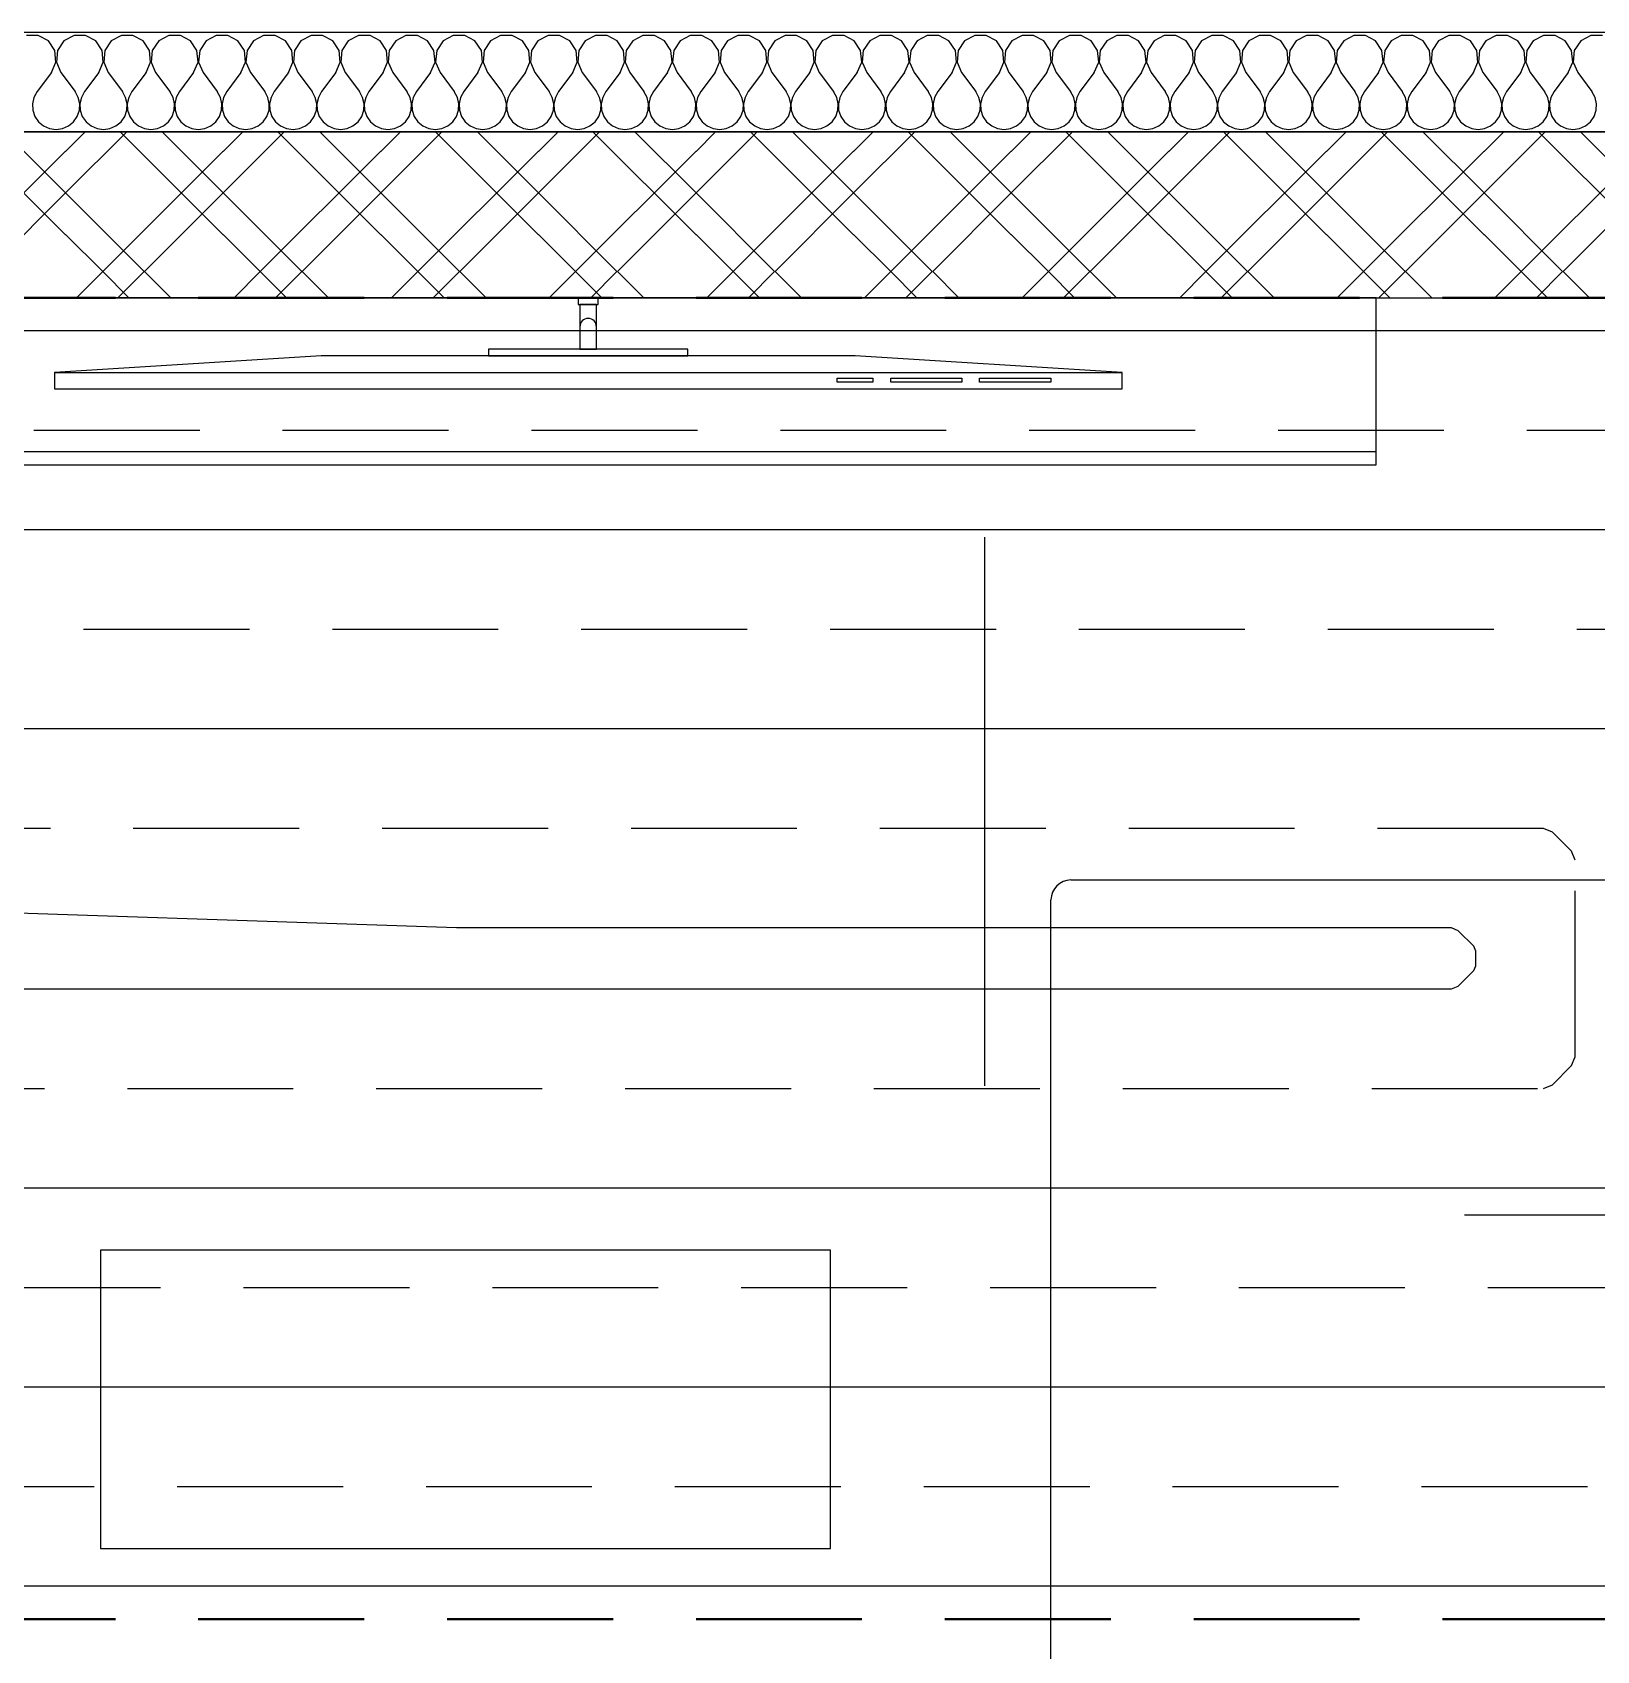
# Model space of a CAD drawing. Header units: millimetres. Extents: x 1046 to 74297, y -4150 to 54562.
# Drawn here: x 23665 to 26022, y 17866 to 20305 of the extents above; entities that cross this region are included whole.
import ezdxf

# ---------------------------------------------------------------- set-up
doc = ezdxf.new("R2010")
doc.units = ezdxf.units.MM
doc.linetypes.add('DASH', pattern=[75, 50, -25])
for name, color, linetype in [('1__NP___MIESTNOSTIUK', 7, 'Continuous'), ('Interiér - nábytok', 252, 'Continuous'), ('Konstrukce – Dělicí čáry vrstev', 252, 'Continuous'), ('Konštrukcie - vodorovné nosné', 252, 'Continuous'), ('Konštrukcie - zvislé nosné', 252, 'Continuous'), ('OKRAJOV__DILAT_CIA_PDL', 2, 'Continuous'), ('PODLAHOVKA', 7, 'Continuous'), ('TABU_KY', 7, 'Continuous'), ('Výplně – Řezové', 252, 'Continuous')]:
    doc.layers.add(name, color=color, linetype=linetype)

# ---------------------------------------------------------------- blocks, each defined once
blk = doc.blocks.new('TV stolek zavěšený 27[2]_1', base_point=(624828, 1003460))
at = {"layer": 'Interiér - nábytok'}
blk.add_line((624828, 1004460), (763748, 1004460), dxfattribs=at)
at = {"layer": 'Interiér - nábytok', "flags": 128}
blk.add_lwpolyline([(624828, 1003460), (763748, 1003460), (763748, 1016047), (624828, 1016047)], close=True, dxfattribs=at)
blk = doc.blocks.new('Deska_26_1', base_point=(43748, 187047))
at = {"layer": 'Konštrukcie - vodorovné nosné', "flags": 128}
blk.add_lwpolyline([(43748, 187047), (43748, 566047), (561248, 566047), (561248, 1028547), (831248, 1028547), (831248, 137047), (623748, 137047), (623748, 187047), (507824, 187047)], close=True, dxfattribs=at)
blk = doc.blocks.new('Plochá TV 27[43]_1', base_point=(664155, 1009172))
at = {"layer": 'Interiér - nábytok'}
for p, q in [((664155, 1010422), (744597, 1010422)), ((723146, 1009672), (723146, 1009984)), ((723146, 1009984), (725827, 1009984)), ((725827, 1009984), (725827, 1009672)), ((727168, 1009672), (727168, 1009984)), ((727168, 1009984), (732530, 1009984)), ((732530, 1009984), (732530, 1009672)), ((733871, 1009672), (733871, 1009984)), ((733871, 1009984), (739234, 1009984)), ((739234, 1009984), (739234, 1009672)), ((725827, 1009672), (723146, 1009672)), ((732530, 1009672), (727168, 1009672)), ((739234, 1009672), (733871, 1009672))]:
    blk.add_line(p, q, dxfattribs=at)
at = {"layer": 'Interiér - nábytok', "flags": 128}
for points in [[(703626, 1015547), (705126, 1015547), (705126, 1016047), (703626, 1016047)], [(703751, 1012172), (705001, 1012172), (705001, 1015547), (703751, 1015547)], [(664155, 1009172), (744597, 1009172), (744597, 1010422), (724486, 1011672), (684265, 1011672), (664155, 1010422)], [(696876, 1011672), (711876, 1011672), (711876, 1012172), (696876, 1012172)]]:
    blk.add_lwpolyline(points, close=True, dxfattribs=at)
at = {"layer": 'Interiér - nábytok'}
blk.add_arc((704376, 1013859), 625, 0, 180, dxfattribs=at)
blk = doc.blocks.new('Konferenční stolek 05 27[45]_1', base_point=(667636, 921766))
at = {"layer": 'Interiér - nábytok', "flags": 128}
blk.add_lwpolyline([(667636, 921766), (722636, 921766), (722636, 944266), (667636, 944266)], close=True, dxfattribs=at)
blk = doc.blocks.new('Pohovkový díl 01 27[55]_1', base_point=(739245, 972162))
at = {"layer": 'Interiér - nábytok'}
for p, q in [((740745, 972162), (787745, 972162)), ((739245, 904046), (739245, 970662)), ((789245, 970662), (789245, 904046)), ((787745, 902546), (740745, 902546))]:
    blk.add_line(p, q, dxfattribs=at)
for centre, start, end in [((740745, 970662), 90, 180), ((787745, 970662), 0, 90), ((740745, 904046), 180, 270), ((787745, 904046), 270, 0)]:
    blk.add_arc(centre, 1500, start, end, dxfattribs=at)
blk = doc.blocks.new('*X188')
at = {"layer": 'Výplně – Řezové'}
for p, q in [((662935, 1035815), (662065, 1035815)), ((663702, 1035404), (662935, 1035815)), ((665637, 1035815), (664870, 1035404)), ((666506, 1035815), (665637, 1035815)), ((667273, 1035404), (666506, 1035815)), ((669208, 1035815), (668441, 1035404)), ((670078, 1035815), (669208, 1035815)), ((670844, 1035404), (670078, 1035815)), ((672779, 1035815), (672013, 1035404)), ((673649, 1035815), (672779, 1035815)), ((674416, 1035404), (673649, 1035815)), ((676351, 1035815), (675584, 1035404)), ((677221, 1035815), (676351, 1035815)), ((677987, 1035404), (677221, 1035815)), ((679922, 1035815), (679156, 1035404)), ((680792, 1035815), (679922, 1035815)), ((681559, 1035404), (680792, 1035815)), ((683494, 1035815), (682727, 1035404)), ((684363, 1035815), (683494, 1035815)), ((685130, 1035404), (684363, 1035815)), ((687065, 1035815), (686298, 1035404)), ((687935, 1035815), (687065, 1035815)), ((688702, 1035404), (687935, 1035815)), ((690637, 1035815), (689870, 1035404)), ((691506, 1035815), (690637, 1035815)), ((692273, 1035404), (691506, 1035815)), ((694208, 1035815), (693441, 1035404)), ((695078, 1035815), (694208, 1035815)), ((695844, 1035404), (695078, 1035815)), ((697779, 1035815), (697013, 1035404)), ((698649, 1035815), (697779, 1035815)), ((699416, 1035404), (698649, 1035815)), ((701351, 1035815), (700584, 1035404)), ((702221, 1035815), (701351, 1035815)), ((702987, 1035404), (702221, 1035815)), ((704922, 1035815), (704156, 1035404)), ((705792, 1035815), (704922, 1035815)), ((706559, 1035404), (705792, 1035815)), ((708494, 1035815), (707727, 1035404)), ((709363, 1035815), (708494, 1035815)), ((710130, 1035404), (709363, 1035815)), ((712065, 1035815), (711298, 1035404)), ((712935, 1035815), (712065, 1035815)), ((713702, 1035404), (712935, 1035815)), ((715637, 1035815), (714870, 1035404)), ((716506, 1035815), (715637, 1035815)), ((717273, 1035404), (716506, 1035815)), ((719208, 1035815), (718441, 1035404)), ((720078, 1035815), (719208, 1035815)), ((720844, 1035404), (720078, 1035815)), ((722779, 1035815), (722013, 1035404)), ((723649, 1035815), (722779, 1035815)), ((724416, 1035404), (723649, 1035815)), ((726351, 1035815), (725584, 1035404)), ((727221, 1035815), (726351, 1035815)), ((727987, 1035404), (727221, 1035815)), ((729922, 1035815), (729156, 1035404)), ((730792, 1035815), (729922, 1035815)), ((731559, 1035404), (730792, 1035815)), ((733494, 1035815), (732727, 1035404)), ((734363, 1035815), (733494, 1035815)), ((735130, 1035404), (734363, 1035815)), ((737065, 1035815), (736298, 1035404)), ((737935, 1035815), (737065, 1035815)), ((738702, 1035404), (737935, 1035815)), ((740637, 1035815), (739870, 1035404)), ((741506, 1035815), (740637, 1035815)), ((742273, 1035404), (741506, 1035815)), ((744208, 1035815), (743441, 1035404)), ((745078, 1035815), (744208, 1035815)), ((745844, 1035404), (745078, 1035815)), ((747779, 1035815), (747013, 1035404)), ((748649, 1035815), (747779, 1035815)), ((749416, 1035404), (748649, 1035815)), ((751351, 1035815), (750584, 1035404)), ((752221, 1035815), (751351, 1035815)), ((752987, 1035404), (752221, 1035815)), ((754922, 1035815), (754156, 1035404)), ((755792, 1035815), (754922, 1035815)), ((756559, 1035404), (755792, 1035815)), ((758494, 1035815), (757727, 1035404)), ((759363, 1035815), (758494, 1035815)), ((760130, 1035404), (759363, 1035815)), ((762065, 1035815), (761298, 1035404)), ((762935, 1035815), (762065, 1035815)), ((763702, 1035404), (762935, 1035815)), ((765637, 1035815), (764870, 1035404)), ((766506, 1035815), (765637, 1035815)), ((767273, 1035404), (766506, 1035815)), ((769208, 1035815), (768441, 1035404)), ((770078, 1035815), (769208, 1035815)), ((770844, 1035404), (770078, 1035815)), ((772779, 1035815), (772013, 1035404)), ((773649, 1035815), (772779, 1035815)), ((774416, 1035404), (773649, 1035815)), ((776351, 1035815), (775584, 1035404)), ((777221, 1035815), (776351, 1035815)), ((777987, 1035404), (777221, 1035815)), ((779922, 1035815), (779156, 1035404)), ((780792, 1035815), (779922, 1035815)), ((664183, 1034679), (663702, 1035404)), ((664265, 1033813), (664183, 1034679)), ((664388, 1034679), (664306, 1033813)), ((664870, 1035404), (664388, 1034679)), ((667755, 1034679), (667273, 1035404)), ((667837, 1033813), (667755, 1034679)), ((667960, 1034679), (667878, 1033813)), ((668441, 1035404), (667960, 1034679)), ((671326, 1034679), (670844, 1035404)), ((671408, 1033813), (671326, 1034679)), ((671531, 1034679), (671449, 1033813)), ((672013, 1035404), (671531, 1034679)), ((674897, 1034679), (674416, 1035404)), ((674980, 1033813), (674897, 1034679)), ((675103, 1034679), (675020, 1033813)), ((675584, 1035404), (675103, 1034679)), ((678469, 1034679), (677987, 1035404)), ((678551, 1033813), (678469, 1034679)), ((678674, 1034679), (678592, 1033813)), ((679156, 1035404), (678674, 1034679)), ((682040, 1034679), (681559, 1035404)), ((682122, 1033813), (682040, 1034679)), ((682245, 1034679), (682163, 1033813)), ((682727, 1035404), (682245, 1034679)), ((685612, 1034679), (685130, 1035404)), ((685694, 1033813), (685612, 1034679)), ((685817, 1034679), (685735, 1033813)), ((686298, 1035404), (685817, 1034679)), ((689183, 1034679), (688702, 1035404)), ((689265, 1033813), (689183, 1034679)), ((689388, 1034679), (689306, 1033813)), ((689870, 1035404), (689388, 1034679)), ((692755, 1034679), (692273, 1035404)), ((692837, 1033813), (692755, 1034679)), ((692960, 1034679), (692878, 1033813)), ((693441, 1035404), (692960, 1034679)), ((696326, 1034679), (695844, 1035404)), ((696408, 1033813), (696326, 1034679)), ((696531, 1034679), (696449, 1033813)), ((697013, 1035404), (696531, 1034679)), ((699897, 1034679), (699416, 1035404)), ((699980, 1033813), (699897, 1034679)), ((700103, 1034679), (700020, 1033813)), ((700584, 1035404), (700103, 1034679)), ((703469, 1034679), (702987, 1035404)), ((703551, 1033813), (703469, 1034679)), ((703674, 1034679), (703592, 1033813)), ((704156, 1035404), (703674, 1034679)), ((707040, 1034679), (706559, 1035404)), ((707122, 1033813), (707040, 1034679)), ((707245, 1034679), (707163, 1033813)), ((707727, 1035404), (707245, 1034679)), ((710612, 1034679), (710130, 1035404)), ((710694, 1033813), (710612, 1034679)), ((710817, 1034679), (710735, 1033813)), ((711298, 1035404), (710817, 1034679)), ((714183, 1034679), (713702, 1035404)), ((714265, 1033813), (714183, 1034679)), ((714388, 1034679), (714306, 1033813)), ((714870, 1035404), (714388, 1034679)), ((717755, 1034679), (717273, 1035404)), ((717837, 1033813), (717755, 1034679)), ((717960, 1034679), (717878, 1033813)), ((718441, 1035404), (717960, 1034679)), ((721326, 1034679), (720844, 1035404)), ((721408, 1033813), (721326, 1034679)), ((721531, 1034679), (721449, 1033813)), ((722013, 1035404), (721531, 1034679)), ((724897, 1034679), (724416, 1035404)), ((724980, 1033813), (724897, 1034679)), ((725103, 1034679), (725020, 1033813)), ((725584, 1035404), (725103, 1034679)), ((728469, 1034679), (727987, 1035404)), ((728551, 1033813), (728469, 1034679)), ((728674, 1034679), (728592, 1033813)), ((729156, 1035404), (728674, 1034679)), ((732040, 1034679), (731559, 1035404)), ((732122, 1033813), (732040, 1034679)), ((732245, 1034679), (732163, 1033813)), ((732727, 1035404), (732245, 1034679)), ((735612, 1034679), (735130, 1035404)), ((735694, 1033813), (735612, 1034679)), ((735817, 1034679), (735735, 1033813)), ((736298, 1035404), (735817, 1034679)), ((739183, 1034679), (738702, 1035404)), ((739265, 1033813), (739183, 1034679)), ((739388, 1034679), (739306, 1033813)), ((739870, 1035404), (739388, 1034679)), ((742755, 1034679), (742273, 1035404)), ((742837, 1033813), (742755, 1034679)), ((742960, 1034679), (742878, 1033813)), ((743441, 1035404), (742960, 1034679)), ((746326, 1034679), (745844, 1035404)), ((746408, 1033813), (746326, 1034679)), ((746531, 1034679), (746449, 1033813)), ((747013, 1035404), (746531, 1034679)), ((749897, 1034679), (749416, 1035404)), ((749980, 1033813), (749897, 1034679)), ((750103, 1034679), (750020, 1033813)), ((750584, 1035404), (750103, 1034679)), ((753469, 1034679), (752987, 1035404)), ((753551, 1033813), (753469, 1034679)), ((753674, 1034679), (753592, 1033813)), ((754156, 1035404), (753674, 1034679)), ((757040, 1034679), (756559, 1035404)), ((757122, 1033813), (757040, 1034679)), ((757245, 1034679), (757163, 1033813)), ((757727, 1035404), (757245, 1034679)), ((760612, 1034679), (760130, 1035404)), ((760694, 1033813), (760612, 1034679)), ((760817, 1034679), (760735, 1033813)), ((761298, 1035404), (760817, 1034679)), ((764183, 1034679), (763702, 1035404)), ((764265, 1033813), (764183, 1034679)), ((764388, 1034679), (764306, 1033813)), ((764870, 1035404), (764388, 1034679)), ((767755, 1034679), (767273, 1035404)), ((767837, 1033813), (767755, 1034679)), ((767960, 1034679), (767878, 1033813)), ((768441, 1035404), (767960, 1034679)), ((771326, 1034679), (770844, 1035404)), ((771408, 1033813), (771326, 1034679)), ((771531, 1034679), (771449, 1033813)), ((772013, 1035404), (771531, 1034679)), ((774897, 1034679), (774416, 1035404)), ((774980, 1033813), (774897, 1034679)), ((775103, 1034679), (775020, 1033813)), ((775584, 1035404), (775103, 1034679)), ((778469, 1034679), (777987, 1035404)), ((778551, 1033813), (778469, 1034679)), ((778674, 1034679), (778592, 1033813)), ((779156, 1035404), (778674, 1034679)), ((663929, 1033011), (664265, 1033813)), ((664306, 1033813), (664643, 1033011)), ((667500, 1033011), (667837, 1033813)), ((667878, 1033813), (668214, 1033011)), ((671071, 1033011), (671408, 1033813)), ((671449, 1033813), (671786, 1033011)), ((674643, 1033011), (674980, 1033813)), ((675020, 1033813), (675357, 1033011)), ((678214, 1033011), (678551, 1033813)), ((678592, 1033813), (678929, 1033011)), ((681786, 1033011), (682122, 1033813)), ((682163, 1033813), (682500, 1033011)), ((685357, 1033011), (685694, 1033813)), ((685735, 1033813), (686071, 1033011)), ((688929, 1033011), (689265, 1033813)), ((689306, 1033813), (689643, 1033011)), ((692500, 1033011), (692837, 1033813)), ((692878, 1033813), (693214, 1033011)), ((696071, 1033011), (696408, 1033813)), ((696449, 1033813), (696786, 1033011)), ((699643, 1033011), (699980, 1033813)), ((700020, 1033813), (700357, 1033011)), ((703214, 1033011), (703551, 1033813)), ((703592, 1033813), (703929, 1033011)), ((706786, 1033011), (707122, 1033813)), ((707163, 1033813), (707500, 1033011)), ((710357, 1033011), (710694, 1033813)), ((710735, 1033813), (711071, 1033011)), ((713929, 1033011), (714265, 1033813)), ((714306, 1033813), (714643, 1033011)), ((717500, 1033011), (717837, 1033813)), ((717878, 1033813), (718214, 1033011)), ((721071, 1033011), (721408, 1033813)), ((721449, 1033813), (721786, 1033011)), ((724643, 1033011), (724980, 1033813)), ((725020, 1033813), (725357, 1033011)), ((728214, 1033011), (728551, 1033813)), ((728592, 1033813), (728929, 1033011)), ((731786, 1033011), (732122, 1033813)), ((732163, 1033813), (732500, 1033011)), ((735357, 1033011), (735694, 1033813)), ((735735, 1033813), (736071, 1033011)), ((738929, 1033011), (739265, 1033813)), ((739306, 1033813), (739643, 1033011)), ((742500, 1033011), (742837, 1033813)), ((742878, 1033813), (743214, 1033011)), ((746071, 1033011), (746408, 1033813)), ((746449, 1033813), (746786, 1033011)), ((749643, 1033011), (749980, 1033813)), ((750020, 1033813), (750357, 1033011)), ((753214, 1033011), (753551, 1033813)), ((753592, 1033813), (753929, 1033011)), ((756786, 1033011), (757122, 1033813)), ((757163, 1033813), (757500, 1033011)), ((760357, 1033011), (760694, 1033813)), ((760735, 1033813), (761071, 1033011)), ((763929, 1033011), (764265, 1033813)), ((764306, 1033813), (764643, 1033011)), ((767500, 1033011), (767837, 1033813)), ((767878, 1033813), (768214, 1033011)), ((771071, 1033011), (771408, 1033813)), ((771449, 1033813), (771786, 1033011)), ((774643, 1033011), (774980, 1033813)), ((775020, 1033813), (775357, 1033011)), ((778214, 1033011), (778551, 1033813)), ((778592, 1033813), (778929, 1033011)), ((663929, 1033011), (662857, 1031583)), ((664643, 1033011), (665714, 1031583)), ((667500, 1033011), (666429, 1031583)), ((668214, 1033011), (669286, 1031583)), ((671071, 1033011), (670000, 1031583)), ((671786, 1033011), (672857, 1031583)), ((674643, 1033011), (673571, 1031583)), ((675357, 1033011), (676429, 1031583)), ((678214, 1033011), (677143, 1031583)), ((678929, 1033011), (680000, 1031583)), ((681786, 1033011), (680714, 1031583)), ((682500, 1033011), (683571, 1031583)), ((685357, 1033011), (684286, 1031583)), ((686071, 1033011), (687143, 1031583)), ((688929, 1033011), (687857, 1031583)), ((689643, 1033011), (690714, 1031583)), ((692500, 1033011), (691429, 1031583)), ((693214, 1033011), (694286, 1031583)), ((696071, 1033011), (695000, 1031583)), ((696786, 1033011), (697857, 1031583)), ((699643, 1033011), (698571, 1031583)), ((700357, 1033011), (701429, 1031583)), ((703214, 1033011), (702143, 1031583)), ((703929, 1033011), (705000, 1031583)), ((706786, 1033011), (705714, 1031583)), ((707500, 1033011), (708571, 1031583)), ((710357, 1033011), (709286, 1031583)), ((711071, 1033011), (712143, 1031583)), ((713929, 1033011), (712857, 1031583)), ((714643, 1033011), (715714, 1031583)), ((717500, 1033011), (716429, 1031583)), ((718214, 1033011), (719286, 1031583)), ((721071, 1033011), (720000, 1031583)), ((721786, 1033011), (722857, 1031583)), ((724643, 1033011), (723571, 1031583)), ((725357, 1033011), (726429, 1031583)), ((728214, 1033011), (727143, 1031583)), ((728929, 1033011), (730000, 1031583)), ((731786, 1033011), (730714, 1031583)), ((732500, 1033011), (733571, 1031583)), ((735357, 1033011), (734286, 1031583)), ((736071, 1033011), (737143, 1031583)), ((738929, 1033011), (737857, 1031583)), ((739643, 1033011), (740714, 1031583)), ((742500, 1033011), (741429, 1031583)), ((743214, 1033011), (744286, 1031583)), ((746071, 1033011), (745000, 1031583)), ((746786, 1033011), (747857, 1031583)), ((749643, 1033011), (748571, 1031583)), ((750357, 1033011), (751429, 1031583)), ((753214, 1033011), (752143, 1031583)), ((753929, 1033011), (755000, 1031583)), ((756786, 1033011), (755714, 1031583)), ((757500, 1033011), (758571, 1031583)), ((760357, 1033011), (759286, 1031583)), ((761071, 1033011), (762143, 1031583)), ((763929, 1033011), (762857, 1031583)), ((764643, 1033011), (765714, 1031583)), ((767500, 1033011), (766429, 1031583)), ((768214, 1033011), (769286, 1031583)), ((771071, 1033011), (770000, 1031583)), ((771786, 1033011), (772857, 1031583)), ((774643, 1033011), (773571, 1031583)), ((775357, 1033011), (776429, 1031583)), ((778214, 1033011), (777143, 1031583)), ((778929, 1033011), (780000, 1031583)), ((662619, 1031151), (662507, 1030672)), ((662507, 1030672), (662531, 1030179)), ((662857, 1031583), (662619, 1031151)), ((665953, 1031151), (665714, 1031583)), ((666064, 1030672), (665953, 1031151)), ((666040, 1030179), (666064, 1030672)), ((666190, 1031151), (666079, 1030672)), ((666079, 1030672), (666103, 1030179)), ((666429, 1031583), (666190, 1031151)), ((669524, 1031151), (669286, 1031583)), ((669636, 1030672), (669524, 1031151)), ((669612, 1030179), (669636, 1030672)), ((669762, 1031151), (669650, 1030672)), ((669650, 1030672), (669674, 1030179)), ((670000, 1031583), (669762, 1031151)), ((673096, 1031151), (672857, 1031583)), ((673207, 1030672), (673096, 1031151)), ((673183, 1030179), (673207, 1030672)), ((673333, 1031151), (673222, 1030672)), ((673222, 1030672), (673245, 1030179)), ((673571, 1031583), (673333, 1031151)), ((676667, 1031151), (676429, 1031583)), ((676778, 1030672), (676667, 1031151)), ((676755, 1030179), (676778, 1030672)), ((676904, 1031151), (676793, 1030672)), ((676793, 1030672), (676817, 1030179)), ((677143, 1031583), (676904, 1031151)), ((680238, 1031151), (680000, 1031583)), ((680350, 1030672), (680238, 1031151)), ((680326, 1030179), (680350, 1030672)), ((680476, 1031151), (680364, 1030672)), ((680364, 1030672), (680388, 1030179)), ((680714, 1031583), (680476, 1031151)), ((683810, 1031151), (683571, 1031583)), ((683921, 1030672), (683810, 1031151)), ((683897, 1030179), (683921, 1030672)), ((684047, 1031151), (683936, 1030672)), ((683936, 1030672), (683960, 1030179)), ((684286, 1031583), (684047, 1031151)), ((687381, 1031151), (687143, 1031583)), ((687493, 1030672), (687381, 1031151)), ((687469, 1030179), (687493, 1030672)), ((687619, 1031151), (687507, 1030672)), ((687507, 1030672), (687531, 1030179)), ((687857, 1031583), (687619, 1031151)), ((690953, 1031151), (690714, 1031583)), ((691064, 1030672), (690953, 1031151)), ((691040, 1030179), (691064, 1030672)), ((691190, 1031151), (691079, 1030672)), ((691079, 1030672), (691103, 1030179)), ((691429, 1031583), (691190, 1031151)), ((694524, 1031151), (694286, 1031583)), ((694636, 1030672), (694524, 1031151)), ((694612, 1030179), (694636, 1030672)), ((694762, 1031151), (694650, 1030672)), ((694650, 1030672), (694674, 1030179)), ((695000, 1031583), (694762, 1031151)), ((698096, 1031151), (697857, 1031583)), ((698207, 1030672), (698096, 1031151)), ((698183, 1030179), (698207, 1030672)), ((698333, 1031151), (698222, 1030672)), ((698222, 1030672), (698245, 1030179)), ((698571, 1031583), (698333, 1031151)), ((701667, 1031151), (701429, 1031583)), ((701778, 1030672), (701667, 1031151)), ((701755, 1030179), (701778, 1030672)), ((701904, 1031151), (701793, 1030672)), ((701793, 1030672), (701817, 1030179)), ((702143, 1031583), (701904, 1031151)), ((705238, 1031151), (705000, 1031583)), ((705350, 1030672), (705238, 1031151)), ((705326, 1030179), (705350, 1030672)), ((705476, 1031151), (705364, 1030672)), ((705364, 1030672), (705388, 1030179)), ((705714, 1031583), (705476, 1031151)), ((708810, 1031151), (708571, 1031583)), ((708921, 1030672), (708810, 1031151)), ((708897, 1030179), (708921, 1030672)), ((709047, 1031151), (708936, 1030672)), ((708936, 1030672), (708960, 1030179)), ((709286, 1031583), (709047, 1031151)), ((712381, 1031151), (712143, 1031583)), ((712493, 1030672), (712381, 1031151)), ((712469, 1030179), (712493, 1030672)), ((712619, 1031151), (712507, 1030672)), ((712507, 1030672), (712531, 1030179)), ((712857, 1031583), (712619, 1031151)), ((715953, 1031151), (715714, 1031583)), ((716064, 1030672), (715953, 1031151)), ((716040, 1030179), (716064, 1030672)), ((716190, 1031151), (716079, 1030672)), ((716079, 1030672), (716103, 1030179)), ((716429, 1031583), (716190, 1031151)), ((719524, 1031151), (719286, 1031583)), ((719636, 1030672), (719524, 1031151)), ((719612, 1030179), (719636, 1030672)), ((719762, 1031151), (719650, 1030672)), ((719650, 1030672), (719674, 1030179)), ((720000, 1031583), (719762, 1031151)), ((723096, 1031151), (722857, 1031583)), ((723207, 1030672), (723096, 1031151)), ((723183, 1030179), (723207, 1030672)), ((723333, 1031151), (723222, 1030672)), ((723222, 1030672), (723245, 1030179)), ((723571, 1031583), (723333, 1031151)), ((726667, 1031151), (726429, 1031583)), ((726778, 1030672), (726667, 1031151)), ((726755, 1030179), (726778, 1030672)), ((726904, 1031151), (726793, 1030672)), ((726793, 1030672), (726817, 1030179)), ((727143, 1031583), (726904, 1031151)), ((730238, 1031151), (730000, 1031583)), ((730350, 1030672), (730238, 1031151)), ((730326, 1030179), (730350, 1030672)), ((730476, 1031151), (730364, 1030672)), ((730364, 1030672), (730388, 1030179)), ((730714, 1031583), (730476, 1031151)), ((733810, 1031151), (733571, 1031583)), ((733921, 1030672), (733810, 1031151)), ((733897, 1030179), (733921, 1030672)), ((734047, 1031151), (733936, 1030672)), ((733936, 1030672), (733960, 1030179)), ((734286, 1031583), (734047, 1031151)), ((737381, 1031151), (737143, 1031583)), ((737493, 1030672), (737381, 1031151)), ((737469, 1030179), (737493, 1030672)), ((737619, 1031151), (737507, 1030672)), ((737507, 1030672), (737531, 1030179)), ((737857, 1031583), (737619, 1031151)), ((740953, 1031151), (740714, 1031583)), ((741064, 1030672), (740953, 1031151)), ((741040, 1030179), (741064, 1030672)), ((741190, 1031151), (741079, 1030672)), ((741079, 1030672), (741103, 1030179)), ((741429, 1031583), (741190, 1031151)), ((744524, 1031151), (744286, 1031583)), ((744636, 1030672), (744524, 1031151)), ((744612, 1030179), (744636, 1030672)), ((744762, 1031151), (744650, 1030672)), ((744650, 1030672), (744674, 1030179)), ((745000, 1031583), (744762, 1031151)), ((748096, 1031151), (747857, 1031583)), ((748207, 1030672), (748096, 1031151)), ((748183, 1030179), (748207, 1030672)), ((748333, 1031151), (748222, 1030672)), ((748222, 1030672), (748245, 1030179)), ((748571, 1031583), (748333, 1031151)), ((751667, 1031151), (751429, 1031583)), ((751778, 1030672), (751667, 1031151)), ((751755, 1030179), (751778, 1030672)), ((751904, 1031151), (751793, 1030672)), ((751793, 1030672), (751817, 1030179)), ((752143, 1031583), (751904, 1031151)), ((755238, 1031151), (755000, 1031583)), ((755350, 1030672), (755238, 1031151)), ((755326, 1030179), (755350, 1030672)), ((755476, 1031151), (755364, 1030672)), ((755364, 1030672), (755388, 1030179)), ((755714, 1031583), (755476, 1031151)), ((758810, 1031151), (758571, 1031583)), ((758921, 1030672), (758810, 1031151)), ((758897, 1030179), (758921, 1030672)), ((759047, 1031151), (758936, 1030672)), ((758936, 1030672), (758960, 1030179)), ((759286, 1031583), (759047, 1031151)), ((762381, 1031151), (762143, 1031583)), ((762493, 1030672), (762381, 1031151)), ((762469, 1030179), (762493, 1030672)), ((762619, 1031151), (762507, 1030672)), ((762507, 1030672), (762531, 1030179)), ((762857, 1031583), (762619, 1031151)), ((765953, 1031151), (765714, 1031583)), ((766064, 1030672), (765953, 1031151)), ((766040, 1030179), (766064, 1030672)), ((766190, 1031151), (766079, 1030672)), ((766079, 1030672), (766103, 1030179)), ((766429, 1031583), (766190, 1031151)), ((769524, 1031151), (769286, 1031583)), ((769636, 1030672), (769524, 1031151)), ((769612, 1030179), (769636, 1030672)), ((769762, 1031151), (769650, 1030672)), ((769650, 1030672), (769674, 1030179)), ((770000, 1031583), (769762, 1031151)), ((773096, 1031151), (772857, 1031583)), ((773207, 1030672), (773096, 1031151)), ((773183, 1030179), (773207, 1030672)), ((773333, 1031151), (773222, 1030672)), ((773222, 1030672), (773245, 1030179)), ((773571, 1031583), (773333, 1031151)), ((776667, 1031151), (776429, 1031583)), ((776778, 1030672), (776667, 1031151)), ((776755, 1030179), (776778, 1030672)), ((776904, 1031151), (776793, 1030672)), ((776793, 1030672), (776817, 1030179)), ((777143, 1031583), (776904, 1031151)), ((780238, 1031151), (780000, 1031583)), ((780350, 1030672), (780238, 1031151)), ((780326, 1030179), (780350, 1030672)), ((662531, 1030179), (662689, 1029713)), ((662689, 1029713), (662968, 1029307)), ((665604, 1029307), (665883, 1029713)), ((665883, 1029713), (666040, 1030179)), ((666103, 1030179), (666260, 1029713)), ((666260, 1029713), (666539, 1029307)), ((669175, 1029307), (669454, 1029713)), ((669454, 1029713), (669612, 1030179)), ((669674, 1030179), (669831, 1029713)), ((669831, 1029713), (670110, 1029307)), ((672747, 1029307), (673026, 1029713)), ((673026, 1029713), (673183, 1030179)), ((673245, 1030179), (673403, 1029713)), ((673403, 1029713), (673682, 1029307)), ((676318, 1029307), (676597, 1029713)), ((676597, 1029713), (676755, 1030179)), ((676817, 1030179), (676974, 1029713)), ((676974, 1029713), (677253, 1029307)), ((679890, 1029307), (680169, 1029713)), ((680169, 1029713), (680326, 1030179)), ((680388, 1030179), (680546, 1029713)), ((680546, 1029713), (680825, 1029307)), ((683461, 1029307), (683740, 1029713)), ((683740, 1029713), (683897, 1030179)), ((683960, 1030179), (684117, 1029713)), ((684117, 1029713), (684396, 1029307)), ((687032, 1029307), (687311, 1029713)), ((687311, 1029713), (687469, 1030179)), ((687531, 1030179), (687689, 1029713)), ((687689, 1029713), (687968, 1029307)), ((690604, 1029307), (690883, 1029713)), ((690883, 1029713), (691040, 1030179)), ((691103, 1030179), (691260, 1029713)), ((691260, 1029713), (691539, 1029307)), ((694175, 1029307), (694454, 1029713)), ((694454, 1029713), (694612, 1030179)), ((694674, 1030179), (694831, 1029713)), ((694831, 1029713), (695110, 1029307)), ((697747, 1029307), (698026, 1029713)), ((698026, 1029713), (698183, 1030179)), ((698245, 1030179), (698403, 1029713)), ((698403, 1029713), (698682, 1029307)), ((701318, 1029307), (701597, 1029713)), ((701597, 1029713), (701755, 1030179)), ((701817, 1030179), (701974, 1029713)), ((701974, 1029713), (702253, 1029307)), ((704890, 1029307), (705169, 1029713)), ((705169, 1029713), (705326, 1030179)), ((705388, 1030179), (705546, 1029713)), ((705546, 1029713), (705825, 1029307)), ((708461, 1029307), (708740, 1029713)), ((708740, 1029713), (708897, 1030179)), ((708960, 1030179), (709117, 1029713)), ((709117, 1029713), (709396, 1029307)), ((712032, 1029307), (712311, 1029713)), ((712311, 1029713), (712469, 1030179)), ((712531, 1030179), (712689, 1029713)), ((712689, 1029713), (712968, 1029307)), ((715604, 1029307), (715883, 1029713)), ((715883, 1029713), (716040, 1030179)), ((716103, 1030179), (716260, 1029713)), ((716260, 1029713), (716539, 1029307)), ((719175, 1029307), (719454, 1029713)), ((719454, 1029713), (719612, 1030179)), ((719674, 1030179), (719831, 1029713)), ((719831, 1029713), (720110, 1029307)), ((722747, 1029307), (723026, 1029713)), ((723026, 1029713), (723183, 1030179)), ((723245, 1030179), (723403, 1029713)), ((723403, 1029713), (723682, 1029307)), ((726318, 1029307), (726597, 1029713)), ((726597, 1029713), (726755, 1030179)), ((726817, 1030179), (726974, 1029713)), ((726974, 1029713), (727253, 1029307)), ((729890, 1029307), (730169, 1029713)), ((730169, 1029713), (730326, 1030179)), ((730388, 1030179), (730546, 1029713)), ((730546, 1029713), (730825, 1029307)), ((733461, 1029307), (733740, 1029713)), ((733740, 1029713), (733897, 1030179)), ((733960, 1030179), (734117, 1029713)), ((734117, 1029713), (734396, 1029307)), ((737032, 1029307), (737311, 1029713)), ((737311, 1029713), (737469, 1030179)), ((737531, 1030179), (737689, 1029713)), ((737689, 1029713), (737968, 1029307)), ((740604, 1029307), (740883, 1029713)), ((740883, 1029713), (741040, 1030179)), ((741103, 1030179), (741260, 1029713)), ((741260, 1029713), (741539, 1029307)), ((744175, 1029307), (744454, 1029713)), ((744454, 1029713), (744612, 1030179)), ((744674, 1030179), (744831, 1029713)), ((744831, 1029713), (745110, 1029307)), ((747747, 1029307), (748026, 1029713)), ((748026, 1029713), (748183, 1030179)), ((748245, 1030179), (748403, 1029713)), ((748403, 1029713), (748682, 1029307)), ((751318, 1029307), (751597, 1029713)), ((751597, 1029713), (751755, 1030179)), ((751817, 1030179), (751974, 1029713)), ((751974, 1029713), (752253, 1029307)), ((754890, 1029307), (755169, 1029713)), ((755169, 1029713), (755326, 1030179)), ((755388, 1030179), (755546, 1029713)), ((755546, 1029713), (755825, 1029307)), ((758461, 1029307), (758740, 1029713)), ((758740, 1029713), (758897, 1030179)), ((758960, 1030179), (759117, 1029713)), ((759117, 1029713), (759396, 1029307)), ((762032, 1029307), (762311, 1029713)), ((762311, 1029713), (762469, 1030179)), ((762531, 1030179), (762689, 1029713)), ((762689, 1029713), (762968, 1029307)), ((765604, 1029307), (765883, 1029713)), ((765883, 1029713), (766040, 1030179)), ((766103, 1030179), (766260, 1029713)), ((766260, 1029713), (766539, 1029307)), ((769175, 1029307), (769454, 1029713)), ((769454, 1029713), (769612, 1030179)), ((769674, 1030179), (769831, 1029713)), ((769831, 1029713), (770110, 1029307)), ((772747, 1029307), (773026, 1029713)), ((773026, 1029713), (773183, 1030179)), ((773245, 1030179), (773403, 1029713)), ((773403, 1029713), (773682, 1029307)), ((776318, 1029307), (776597, 1029713)), ((776597, 1029713), (776755, 1030179)), ((776817, 1030179), (776974, 1029713)), ((776974, 1029713), (777253, 1029307)), ((779890, 1029307), (780169, 1029713)), ((780169, 1029713), (780326, 1030179)), ((662968, 1029307), (663347, 1028992)), ((663347, 1028992), (663798, 1028793)), ((663798, 1028793), (664286, 1028725)), ((664286, 1028725), (664774, 1028793)), ((664774, 1028793), (665225, 1028992)), ((665225, 1028992), (665604, 1029307)), ((666539, 1029307), (666918, 1028992)), ((666918, 1028992), (667369, 1028793)), ((667369, 1028793), (667857, 1028725)), ((667857, 1028725), (668345, 1028793)), ((668345, 1028793), (668796, 1028992)), ((668796, 1028992), (669175, 1029307)), ((670110, 1029307), (670490, 1028992)), ((670490, 1028992), (670941, 1028793)), ((670941, 1028793), (671429, 1028725)), ((671429, 1028725), (671917, 1028793)), ((671917, 1028793), (672367, 1028992)), ((672367, 1028992), (672747, 1029307)), ((673682, 1029307), (674061, 1028992)), ((674061, 1028992), (674512, 1028793)), ((674512, 1028793), (675000, 1028725)), ((675000, 1028725), (675488, 1028793)), ((675488, 1028793), (675939, 1028992)), ((675939, 1028992), (676318, 1029307)), ((677253, 1029307), (677633, 1028992)), ((677633, 1028992), (678083, 1028793)), ((678083, 1028793), (678571, 1028725)), ((678571, 1028725), (679059, 1028793)), ((679059, 1028793), (679510, 1028992)), ((679510, 1028992), (679890, 1029307)), ((680825, 1029307), (681204, 1028992)), ((681204, 1028992), (681655, 1028793)), ((681655, 1028793), (682143, 1028725)), ((682143, 1028725), (682631, 1028793)), ((682631, 1028793), (683082, 1028992)), ((683082, 1028992), (683461, 1029307)), ((684396, 1029307), (684775, 1028992)), ((684775, 1028992), (685226, 1028793)), ((685226, 1028793), (685714, 1028725)), ((685714, 1028725), (686202, 1028793)), ((686202, 1028793), (686653, 1028992)), ((686653, 1028992), (687032, 1029307)), ((687968, 1029307), (688347, 1028992)), ((688347, 1028992), (688798, 1028793)), ((688798, 1028793), (689286, 1028725)), ((689286, 1028725), (689774, 1028793)), ((689774, 1028793), (690225, 1028992)), ((690225, 1028992), (690604, 1029307)), ((691539, 1029307), (691918, 1028992)), ((691918, 1028992), (692369, 1028793)), ((692369, 1028793), (692857, 1028725)), ((692857, 1028725), (693345, 1028793)), ((693345, 1028793), (693796, 1028992)), ((693796, 1028992), (694175, 1029307)), ((695110, 1029307), (695490, 1028992)), ((695490, 1028992), (695941, 1028793)), ((695941, 1028793), (696429, 1028725)), ((696429, 1028725), (696917, 1028793)), ((696917, 1028793), (697367, 1028992)), ((697367, 1028992), (697747, 1029307)), ((698682, 1029307), (699061, 1028992)), ((699061, 1028992), (699512, 1028793)), ((699512, 1028793), (700000, 1028725)), ((700000, 1028725), (700488, 1028793)), ((700488, 1028793), (700939, 1028992)), ((700939, 1028992), (701318, 1029307)), ((702253, 1029307), (702633, 1028992)), ((702633, 1028992), (703083, 1028793)), ((703083, 1028793), (703571, 1028725)), ((703571, 1028725), (704059, 1028793)), ((704059, 1028793), (704510, 1028992)), ((704510, 1028992), (704890, 1029307)), ((705825, 1029307), (706204, 1028992)), ((706204, 1028992), (706655, 1028793)), ((706655, 1028793), (707143, 1028725)), ((707143, 1028725), (707631, 1028793)), ((707631, 1028793), (708082, 1028992)), ((708082, 1028992), (708461, 1029307)), ((709396, 1029307), (709775, 1028992)), ((709775, 1028992), (710226, 1028793)), ((710226, 1028793), (710714, 1028725)), ((710714, 1028725), (711202, 1028793)), ((711202, 1028793), (711653, 1028992)), ((711653, 1028992), (712032, 1029307)), ((712968, 1029307), (713347, 1028992)), ((713347, 1028992), (713798, 1028793)), ((713798, 1028793), (714286, 1028725)), ((714286, 1028725), (714774, 1028793)), ((714774, 1028793), (715225, 1028992)), ((715225, 1028992), (715604, 1029307)), ((716539, 1029307), (716918, 1028992)), ((716918, 1028992), (717369, 1028793)), ((717369, 1028793), (717857, 1028725)), ((717857, 1028725), (718345, 1028793)), ((718345, 1028793), (718796, 1028992)), ((718796, 1028992), (719175, 1029307)), ((720110, 1029307), (720490, 1028992)), ((720490, 1028992), (720941, 1028793)), ((720941, 1028793), (721429, 1028725)), ((721429, 1028725), (721917, 1028793)), ((721917, 1028793), (722367, 1028992)), ((722367, 1028992), (722747, 1029307)), ((723682, 1029307), (724061, 1028992)), ((724061, 1028992), (724512, 1028793)), ((724512, 1028793), (725000, 1028725)), ((725000, 1028725), (725488, 1028793)), ((725488, 1028793), (725939, 1028992)), ((725939, 1028992), (726318, 1029307)), ((727253, 1029307), (727633, 1028992)), ((727633, 1028992), (728083, 1028793)), ((728083, 1028793), (728571, 1028725)), ((728571, 1028725), (729059, 1028793)), ((729059, 1028793), (729510, 1028992)), ((729510, 1028992), (729890, 1029307)), ((730825, 1029307), (731204, 1028992)), ((731204, 1028992), (731655, 1028793)), ((731655, 1028793), (732143, 1028725)), ((732143, 1028725), (732631, 1028793)), ((732631, 1028793), (733082, 1028992)), ((733082, 1028992), (733461, 1029307)), ((734396, 1029307), (734775, 1028992)), ((734775, 1028992), (735226, 1028793)), ((735226, 1028793), (735714, 1028725)), ((735714, 1028725), (736202, 1028793)), ((736202, 1028793), (736653, 1028992)), ((736653, 1028992), (737032, 1029307)), ((737968, 1029307), (738347, 1028992)), ((738347, 1028992), (738798, 1028793)), ((738798, 1028793), (739286, 1028725)), ((739286, 1028725), (739774, 1028793)), ((739774, 1028793), (740225, 1028992)), ((740225, 1028992), (740604, 1029307)), ((741539, 1029307), (741918, 1028992)), ((741918, 1028992), (742369, 1028793)), ((742369, 1028793), (742857, 1028725)), ((742857, 1028725), (743345, 1028793)), ((743345, 1028793), (743796, 1028992)), ((743796, 1028992), (744175, 1029307)), ((745110, 1029307), (745490, 1028992)), ((745490, 1028992), (745941, 1028793)), ((745941, 1028793), (746429, 1028725)), ((746429, 1028725), (746917, 1028793)), ((746917, 1028793), (747367, 1028992)), ((747367, 1028992), (747747, 1029307)), ((748682, 1029307), (749061, 1028992)), ((749061, 1028992), (749512, 1028793)), ((749512, 1028793), (750000, 1028725)), ((750000, 1028725), (750488, 1028793)), ((750488, 1028793), (750939, 1028992)), ((750939, 1028992), (751318, 1029307)), ((752253, 1029307), (752633, 1028992)), ((752633, 1028992), (753083, 1028793)), ((753083, 1028793), (753571, 1028725)), ((753571, 1028725), (754059, 1028793)), ((754059, 1028793), (754510, 1028992)), ((754510, 1028992), (754890, 1029307)), ((755825, 1029307), (756204, 1028992)), ((756204, 1028992), (756655, 1028793)), ((756655, 1028793), (757143, 1028725)), ((757143, 1028725), (757631, 1028793)), ((757631, 1028793), (758082, 1028992)), ((758082, 1028992), (758461, 1029307)), ((759396, 1029307), (759775, 1028992)), ((759775, 1028992), (760226, 1028793)), ((760226, 1028793), (760714, 1028725)), ((760714, 1028725), (761202, 1028793)), ((761202, 1028793), (761653, 1028992)), ((761653, 1028992), (762032, 1029307)), ((762968, 1029307), (763347, 1028992)), ((763347, 1028992), (763798, 1028793)), ((763798, 1028793), (764286, 1028725)), ((764286, 1028725), (764774, 1028793)), ((764774, 1028793), (765225, 1028992)), ((765225, 1028992), (765604, 1029307)), ((766539, 1029307), (766918, 1028992)), ((766918, 1028992), (767369, 1028793)), ((767369, 1028793), (767857, 1028725)), ((767857, 1028725), (768345, 1028793)), ((768345, 1028793), (768796, 1028992)), ((768796, 1028992), (769175, 1029307)), ((770110, 1029307), (770490, 1028992)), ((770490, 1028992), (770941, 1028793)), ((770941, 1028793), (771429, 1028725)), ((771429, 1028725), (771917, 1028793)), ((771917, 1028793), (772367, 1028992)), ((772367, 1028992), (772747, 1029307)), ((773682, 1029307), (774061, 1028992)), ((774061, 1028992), (774512, 1028793)), ((774512, 1028793), (775000, 1028725)), ((775000, 1028725), (775488, 1028793)), ((775488, 1028793), (775939, 1028992)), ((775939, 1028992), (776318, 1029307)), ((777253, 1029307), (777633, 1028992)), ((777633, 1028992), (778083, 1028793)), ((778083, 1028793), (778571, 1028725)), ((778571, 1028725), (779059, 1028793)), ((779059, 1028793), (779510, 1028992)), ((779510, 1028992), (779890, 1029307))]:
    blk.add_line(p, q, dxfattribs=at)
blk = doc.blocks.new('*X191')
at = {"layer": 'Výplně – Řezové'}
for p, q in [((657234, 1028547), (665000, 1020781)), ((660397, 1028547), (665000, 1023944)), ((665000, 1027069), (666478, 1028547)), ((665000, 1023944), (669603, 1028547)), ((669109, 1028547), (676875, 1020781)), ((672272, 1028547), (676875, 1023944)), ((676875, 1027069), (678353, 1028547)), ((676875, 1023944), (681478, 1028547)), ((680984, 1028547), (688750, 1020781)), ((684147, 1028547), (688750, 1023944)), ((688750, 1027069), (690228, 1028547)), ((688750, 1023944), (693353, 1028547)), ((692859, 1028547), (700625, 1020781)), ((696022, 1028547), (700625, 1023944)), ((700625, 1027069), (702103, 1028547)), ((700625, 1023944), (705228, 1028547)), ((704734, 1028547), (712500, 1020781)), ((707897, 1028547), (712500, 1023944)), ((712500, 1027069), (713978, 1028547)), ((712500, 1023944), (717103, 1028547)), ((716609, 1028547), (724375, 1020781)), ((719772, 1028547), (724375, 1023944)), ((724375, 1027069), (725853, 1028547)), ((724375, 1023944), (728978, 1028547)), ((728484, 1028547), (736250, 1020781)), ((731647, 1028547), (736250, 1023944)), ((736250, 1027069), (737728, 1028547)), ((736250, 1023944), (740853, 1028547)), ((740359, 1028547), (748125, 1020781)), ((743522, 1028547), (748125, 1023944)), ((748125, 1027069), (749603, 1028547)), ((748125, 1023944), (752728, 1028547)), ((752234, 1028547), (760000, 1020781)), ((755397, 1028547), (760000, 1023944)), ((760000, 1027069), (761478, 1028547)), ((760000, 1023944), (764603, 1028547)), ((764109, 1028547), (771875, 1020781)), ((767272, 1028547), (771875, 1023944)), ((771875, 1027069), (773353, 1028547)), ((771875, 1023944), (776478, 1028547)), ((775984, 1028547), (783750, 1020781)), ((779147, 1028547), (783750, 1023944)), ((655919, 1018025), (665000, 1027106)), ((667794, 1018025), (676875, 1027106)), ((679669, 1018025), (688750, 1027106)), ((691544, 1018025), (700625, 1027106)), ((703419, 1018025), (712500, 1027106)), ((715294, 1018025), (724375, 1027106)), ((727169, 1018025), (736250, 1027106)), ((739044, 1018025), (748125, 1027106)), ((750919, 1018025), (760000, 1027106)), ((762794, 1018025), (771875, 1027106)), ((774669, 1018025), (783750, 1027106)), ((659081, 1018025), (665000, 1023944)), ((665000, 1023944), (670919, 1018025)), ((670956, 1018025), (676875, 1023944)), ((676875, 1023944), (682794, 1018025)), ((682831, 1018025), (688750, 1023944)), ((688750, 1023944), (694669, 1018025)), ((694706, 1018025), (700625, 1023944)), ((700625, 1023944), (706544, 1018025)), ((706581, 1018025), (712500, 1023944)), ((712500, 1023944), (718419, 1018025)), ((718456, 1018025), (724375, 1023944)), ((724375, 1023944), (730294, 1018025)), ((730331, 1018025), (736250, 1023944)), ((736250, 1023944), (742169, 1018025)), ((742206, 1018025), (748125, 1023944)), ((748125, 1023944), (754044, 1018025)), ((754081, 1018025), (760000, 1023944)), ((760000, 1023944), (765919, 1018025)), ((765956, 1018025), (771875, 1023944)), ((771875, 1023944), (777794, 1018025)), ((777831, 1018025), (783750, 1023944)), ((665000, 1020819), (667794, 1018025)), ((676875, 1020819), (679669, 1018025)), ((688750, 1020819), (691544, 1018025)), ((700625, 1020819), (703419, 1018025)), ((712500, 1020819), (715294, 1018025)), ((724375, 1020819), (727169, 1018025)), ((736250, 1020819), (739044, 1018025)), ((748125, 1020819), (750919, 1018025)), ((760000, 1020819), (762794, 1018025)), ((771875, 1020819), (774669, 1018025)), ((665816, 1016047), (667794, 1018025)), ((667794, 1018025), (669772, 1016047)), ((668941, 1016047), (670919, 1018025)), ((670956, 1018025), (672934, 1016047)), ((677691, 1016047), (679669, 1018025)), ((679669, 1018025), (681647, 1016047)), ((680816, 1016047), (682794, 1018025)), ((682831, 1018025), (684809, 1016047)), ((689566, 1016047), (691544, 1018025)), ((691544, 1018025), (693522, 1016047)), ((692691, 1016047), (694669, 1018025)), ((694706, 1018025), (696684, 1016047)), ((701441, 1016047), (703419, 1018025)), ((703419, 1018025), (705397, 1016047)), ((704566, 1016047), (706544, 1018025)), ((706581, 1018025), (708559, 1016047)), ((713316, 1016047), (715294, 1018025)), ((715294, 1018025), (717272, 1016047)), ((716441, 1016047), (718419, 1018025)), ((718456, 1018025), (720434, 1016047)), ((725191, 1016047), (727169, 1018025)), ((727169, 1018025), (729147, 1016047)), ((728316, 1016047), (730294, 1018025)), ((730331, 1018025), (732309, 1016047)), ((737066, 1016047), (739044, 1018025)), ((739044, 1018025), (741022, 1016047)), ((740191, 1016047), (742169, 1018025)), ((742206, 1018025), (744184, 1016047)), ((748941, 1016047), (750919, 1018025)), ((750919, 1018025), (752897, 1016047)), ((752066, 1016047), (754044, 1018025)), ((754081, 1018025), (756059, 1016047)), ((760816, 1016047), (762794, 1018025)), ((762794, 1018025), (764772, 1016047)), ((763941, 1016047), (765919, 1018025)), ((765956, 1018025), (767934, 1016047)), ((772691, 1016047), (774669, 1018025)), ((774669, 1018025), (776647, 1016047)), ((775816, 1016047), (777794, 1018025)), ((777831, 1018025), (779809, 1016047))]:
    blk.add_line(p, q, dxfattribs=at)
blk = doc.blocks.new('Zeď_6_1', base_point=(818748, 1016047))
at = {"layer": 'Konstrukce – Dělicí čáry vrstev'}
blk.add_line((818748, 1028547), (573748, 1028547), dxfattribs=at)
at = {"layer": 'Konštrukcie - zvislé nosné', "flags": 128}
for points in [[(838748, 1036047), (553748, 1036047)], [(573748, 1016047), (818748, 1016047)]]:
    blk.add_lwpolyline(points, dxfattribs=at)
at = {"layer": 'Konštrukcie - zvislé nosné'}
for name in ['*X188', '*X191']:
    blk.add_blockref(name, (0, 0), dxfattribs=at)
blk = doc.blocks.new('A$Ca9295a0e')
at = {"layer": 'Interiér - nábytok', "xscale": 0.02, "yscale": 0.02, "zscale": 0.02}
for name, p in [('TV stolek zavěšený 27[2]_1', (12446.6, 18341.8)), ('Plochá TV 27[43]_1', (13233.1, 18456)), ('Pohovkový díl 01 27[55]_1', (14734.9, 17715.9)), ('Konferenční stolek 05 27[45]_1', (13302.8, 16707.9))]:
    blk.add_blockref(name, p, dxfattribs=at)
at = {"layer": 'Konštrukcie - vodorovné nosné', "xscale": 0.02, "yscale": 0.02, "zscale": 0.02}
blk.add_blockref('Deska_26_1', (825, 2013.5), dxfattribs=at)
at = {"layer": 'Konštrukcie - zvislé nosné', "xscale": 0.02, "yscale": 0.02, "zscale": 0.02}
blk.add_blockref('Zeď_6_1', (16325, 18593.5), dxfattribs=at)
blk = doc.blocks.new('A$Cacebdfa7')
blk.add_blockref('A$Ca9295a0e', (2747.1, 1041.4))
at = {"layer": '1__NP___MIESTNOSTIUK', "color": 18}
for p, q in [((17382.3, 19046.9), (17382.3, 19273.9)), ((17382.3, 18846.9), (17382.3, 19046.9)), ((17382.3, 18646.9), (17382.3, 18846.9)), ((17382.3, 18446.9), (17382.3, 18646.9))]:
    blk.add_line(p, q, dxfattribs=at)
at = {"layer": 'OKRAJOV__DILAT_CIA_PDL', "color": 116, "linetype": 'DASH', "lineweight": 40, "ltscale": 5, "true_color": 0x136734}
blk.add_line((19072.1, 17643), (14192.5, 17643), dxfattribs=at)
blk.add_lwpolyline([(19072.1, 19634.9), (14192.5, 19634.9), (14192.5, 15134.9), (19072.1, 15140.9), (19072.1, 19634.9)], dxfattribs=at)
at = {"layer": 'PODLAHOVKA', "color": 12, "ltscale": 5}
for points in [[(14392.5, 17693), (18974.2, 17693), (18987.6, 17698.5), (19016.5, 17727.5), (19022.1, 17740.8), (19022.1, 19537.1), (19016.5, 19550.5), (18987.6, 19579.4), (18974.2, 19584.9), (14290.3, 19584.9)], [(14290.3, 17993), (18674.2, 17993), (18687.6, 17998.5), (18716.5, 18027.5), (18722.1, 18040.8), (18722.1, 19237.1), (18716.5, 19250.5), (18687.6, 19279.4), (18674.2, 19284.9), (14490.3, 19284.9)], [(14490.3, 18293), (18374.2, 18293), (18387.6, 18298.5), (18416.5, 18327.5), (18422.1, 18340.8), (18422.1, 18937.1), (18416.5, 18950.5), (18387.6, 18979.4), (18374.2, 18984.9), (14690.3, 18984.9)], [(14690.3, 18593), (18085.4, 18593), (18095.6, 18597.2), (18119.1, 18620.7), (18122.1, 18627.9), (18122.1, 18650.1), (18119.1, 18657.3), (18095.6, 18680.7), (18085.4, 18684.9), (16586.3, 18684.9), (15714.4, 18714)]]:
    blk.add_lwpolyline(points, dxfattribs=at)
at = {"layer": 'PODLAHOVKA', "color": 172, "linetype": 'DASH', "ltscale": 5}
for points in [[(14290.3, 17843), (18824.2, 17843), (18837.6, 17848.5), (18866.5, 17877.5), (18872.1, 17890.8), (18872.1, 19387.1), (18866.5, 19400.5), (18837.6, 19429.4), (18824.2, 19434.9), (14390.3, 19434.9)], [(14390.3, 18143), (18524.2, 18143), (18537.6, 18148.5), (18566.5, 18177.5), (18572.1, 18190.8), (18572.1, 19087.1), (18566.5, 19100.5), (18537.6, 19129.4), (18524.2, 19134.9), (14590.3, 19134.9)], [(14590.3, 18443), (18224.2, 18443), (18237.6, 18448.5), (18266.5, 18477.5), (18272.1, 18490.8), (18272.1, 18787.1), (18266.5, 18800.5), (18237.6, 18829.4), (18224.2, 18834.9), (14779.2, 18834.9)]]:
    blk.add_lwpolyline(points, dxfattribs=at)
at = {"layer": 'TABU_KY', "color": 5}
blk.add_line((19768.7, 18252), (18105, 18252), dxfattribs=at)

msp = doc.modelspace()

# ---------------------------------------------------------------- block references
msp.add_blockref('A$Cacebdfa7', (7717.6, 270))

doc.saveas('drawing.dxf')
